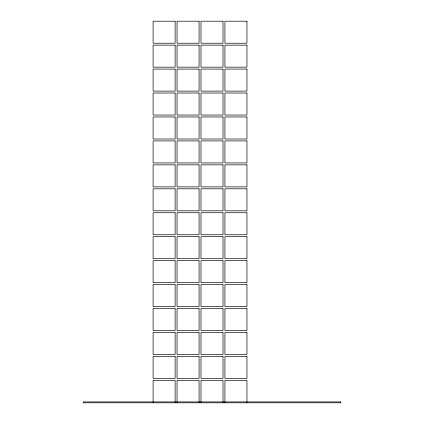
<?xml version="1.0" encoding="UTF-8"?>
<svg xmlns="http://www.w3.org/2000/svg" width="424" height="424" viewBox="0 0 424 424"><rect width="100%" height="100%" fill="white"/><g stroke="black" fill="none" stroke-linecap="round" stroke-linejoin="round"><path stroke-width="0.64" d="M246.954 402.36L246.954 380.333L224.927 380.333L224.927 402.36M223.013 402.36L223.013 380.333L200.987 380.333L200.987 402.36M199.073 402.36L199.073 380.333L177.047 380.333L177.047 402.36M175.128 402.36L175.128 380.333L153.101 380.333L153.101 402.36M175.128 21.2L153.101 21.2L153.101 43.227L175.128 43.227L175.128 21.2M199.073 21.2L177.047 21.2L177.047 43.227L199.073 43.227L199.073 21.2M223.013 21.2L200.987 21.2L200.987 43.227L223.013 43.227L223.013 21.2M246.954 21.2L224.927 21.2L224.927 43.227L246.954 43.227L246.954 21.2M175.128 45.14L153.101 45.14L153.101 67.167L175.128 67.167L175.128 45.14M199.073 45.14L177.047 45.14L177.047 67.167L199.073 67.167L199.073 45.14M223.013 45.14L200.987 45.14L200.987 67.167L223.013 67.167L223.013 45.14M246.954 45.14L224.927 45.14L224.927 67.167L246.954 67.167L246.954 45.14M175.128 69.085L153.101 69.085L153.101 91.112L175.128 91.112L175.128 69.085M199.073 69.085L177.047 69.085L177.047 91.112L199.073 91.112L199.073 69.085M223.013 69.085L200.987 69.085L200.987 91.112L223.013 91.112L223.013 69.085M246.954 69.085L224.927 69.085L224.927 91.112L246.954 91.112L246.954 69.085M175.128 93.026L153.101 93.026L153.101 115.052L175.128 115.052L175.128 93.026M199.073 93.026L177.047 93.026L177.047 115.052L199.073 115.052L199.073 93.026M223.013 93.026L200.987 93.026L200.987 115.052L223.013 115.052L223.013 93.026M246.954 93.026L224.927 93.026L224.927 115.052L246.954 115.052L246.954 93.026M175.128 116.971L153.101 116.971L153.101 138.998L175.128 138.998L175.128 116.971M199.073 116.971L177.047 116.971L177.047 138.998L199.073 138.998L199.073 116.971M223.013 116.971L200.987 116.971L200.987 138.998L223.013 138.998L223.013 116.971M246.954 116.971L224.927 116.971L224.927 138.998L246.954 138.998L246.954 116.971M175.128 140.911L153.101 140.911L153.101 162.938L175.128 162.938L175.128 140.911M199.073 140.911L177.047 140.911L177.047 162.938L199.073 162.938L199.073 140.911M223.013 140.911L200.987 140.911L200.987 162.938L223.013 162.938L223.013 140.911M246.954 140.911L224.927 140.911L224.927 162.938L246.954 162.938L246.954 140.911M175.128 164.851L153.101 164.851L153.101 186.878L175.128 186.878L175.128 164.851M199.073 164.851L177.047 164.851L177.047 186.878L199.073 186.878L199.073 164.851M223.013 164.851L200.987 164.851L200.987 186.878L223.013 186.878L223.013 164.851M246.954 164.851L224.927 164.851L224.927 186.878L246.954 186.878L246.954 164.851M175.128 188.797L153.101 188.797L153.101 210.823L175.128 210.823L175.128 188.797M199.073 188.797L177.047 188.797L177.047 210.823L199.073 210.823L199.073 188.797M223.013 188.797L200.987 188.797L200.987 210.823L223.013 210.823L223.013 188.797M246.954 188.797L224.927 188.797L224.927 210.823L246.954 210.823L246.954 188.797M175.128 212.737L153.101 212.737L153.101 234.763L175.128 234.763L175.128 212.737M199.073 212.737L177.047 212.737L177.047 234.763L199.073 234.763L199.073 212.737M223.013 212.737L200.987 212.737L200.987 234.763L223.013 234.763L223.013 212.737M246.954 212.737L224.927 212.737L224.927 234.763L246.954 234.763L246.954 212.737M175.128 236.682L153.101 236.682L153.101 258.709L175.128 258.709L175.128 236.682M199.073 236.682L177.047 236.682L177.047 258.709L199.073 258.709L199.073 236.682M223.013 236.682L200.987 236.682L200.987 258.709L223.013 258.709L223.013 236.682M246.954 236.682L224.927 236.682L224.927 258.709L246.954 258.709L246.954 236.682M175.128 260.622L153.101 260.622L153.101 282.649L175.128 282.649L175.128 260.622M199.073 260.622L177.047 260.622L177.047 282.649L199.073 282.649L199.073 260.622M223.013 260.622L200.987 260.622L200.987 282.649L223.013 282.649L223.013 260.622M246.954 260.622L224.927 260.622L224.927 282.649L246.954 282.649L246.954 260.622M175.128 284.562L153.101 284.562L153.101 306.589L175.128 306.589L175.128 284.562M199.073 284.562L177.047 284.562L177.047 306.589L199.073 306.589L199.073 284.562M223.013 284.562L200.987 284.562L200.987 306.589L223.013 306.589L223.013 284.562M246.954 284.562L224.927 284.562L224.927 306.589L246.954 306.589L246.954 284.562M175.128 308.508L153.101 308.508L153.101 330.534L175.128 330.534L175.128 308.508M199.073 308.508L177.047 308.508L177.047 330.534L199.073 330.534L199.073 308.508M223.013 308.508L200.987 308.508L200.987 330.534L223.013 330.534L223.013 308.508M246.954 308.508L224.927 308.508L224.927 330.534L246.954 330.534L246.954 308.508M175.128 332.448L153.101 332.448L153.101 354.475L175.128 354.475L175.128 332.448M199.073 332.448L177.047 332.448L177.047 354.475L199.073 354.475L199.073 332.448M223.013 332.448L200.987 332.448L200.987 354.475L223.013 354.475L223.013 332.448M246.954 332.448L224.927 332.448L224.927 354.475L246.954 354.475L246.954 332.448M175.128 356.388L153.101 356.388L153.101 378.415L175.128 378.415L175.128 356.388M199.073 356.388L177.047 356.388L177.047 378.415L199.073 378.415L199.073 356.388M223.013 356.388L200.987 356.388L200.987 378.415L223.013 378.415L223.013 356.388M246.954 356.388L224.927 356.388L224.927 378.415L246.954 378.415L246.954 356.388M340.806 401.92L83.194 401.92L83.194 402.8L340.806 402.8L340.806 401.92"/></g></svg>
